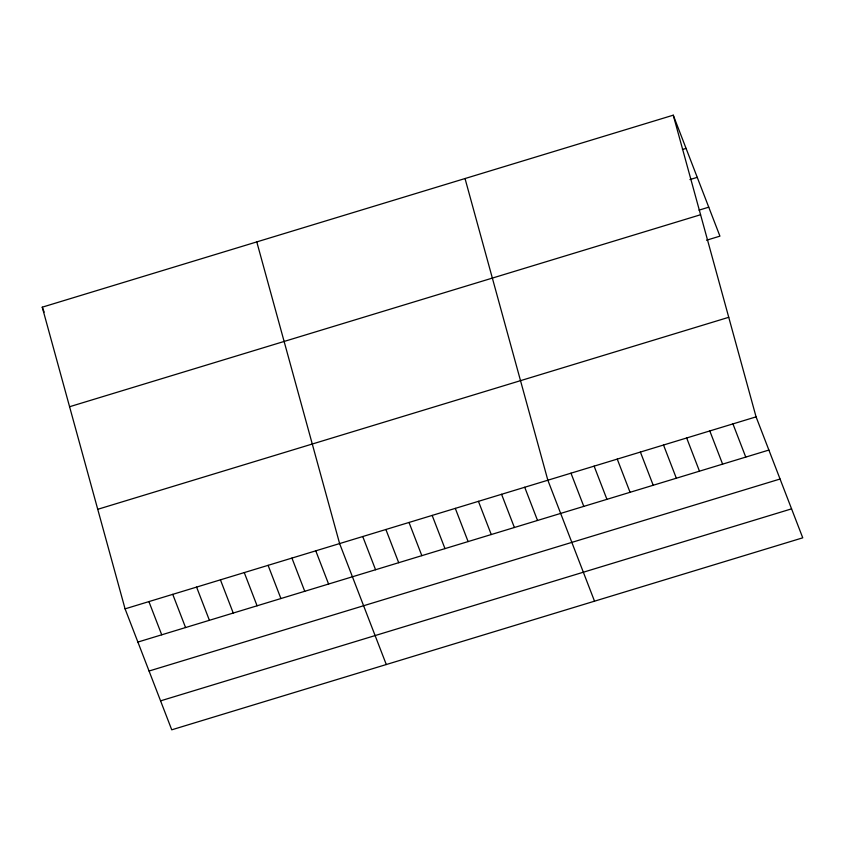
<?xml version="1.0" encoding="UTF-8"?>
<svg xmlns="http://www.w3.org/2000/svg" width="845" height="845" viewBox="0 0 845 845"><rect width="100%" height="100%" fill="white"/><g stroke="black" fill="none" stroke-linecap="round" stroke-linejoin="round"><path stroke-width="1.27" d="M673.254 115.184L756.074 416.86L802.75 537.821L171.746 729.816L125.071 608.854L42.25 307.179L673.254 115.184L719.929 236.146L706.526 240.223M682.411 149.502L686.066 148.393M689.932 179.573L697.241 177.344M699.005 210.151L708.754 207.183M69.586 406.73L700.579 214.736M97.745 509.303L728.739 317.308M125.071 608.854L756.074 416.86M137.883 642.063L768.887 450.058M149.058 671.025L780.062 479.02M160.571 700.854L791.575 508.859M732.942 423.894L745.755 457.103M709.8 430.939L722.612 464.137M686.668 437.974L699.48 471.183M663.526 445.019L676.338 478.217M640.394 452.054L653.206 485.262M617.251 459.099L630.064 492.297M594.12 466.134L606.932 499.342M570.977 473.179L583.789 506.377M594.521 601.175L547.845 480.213L465.025 178.538M524.713 487.259L537.526 520.457M501.571 494.293L514.383 527.502M478.439 501.338L491.251 534.536M455.297 508.373L468.109 541.582M432.165 515.418L444.977 548.616M409.022 522.453L421.835 555.661M385.89 529.498L398.703 562.707M362.748 536.533L375.56 569.741M386.292 664.54L339.616 543.578L256.785 241.902M315.776 550.834L328.589 584.032M291.937 558.08L304.749 591.289M268.097 565.337L280.91 598.545M244.268 572.593L257.081 605.791M220.429 579.839L233.241 613.047M196.589 587.095L209.402 620.304M172.75 594.352L185.562 627.55M42.25 307.179L44.151 312.101M148.91 601.598L161.722 634.806"/></g></svg>
